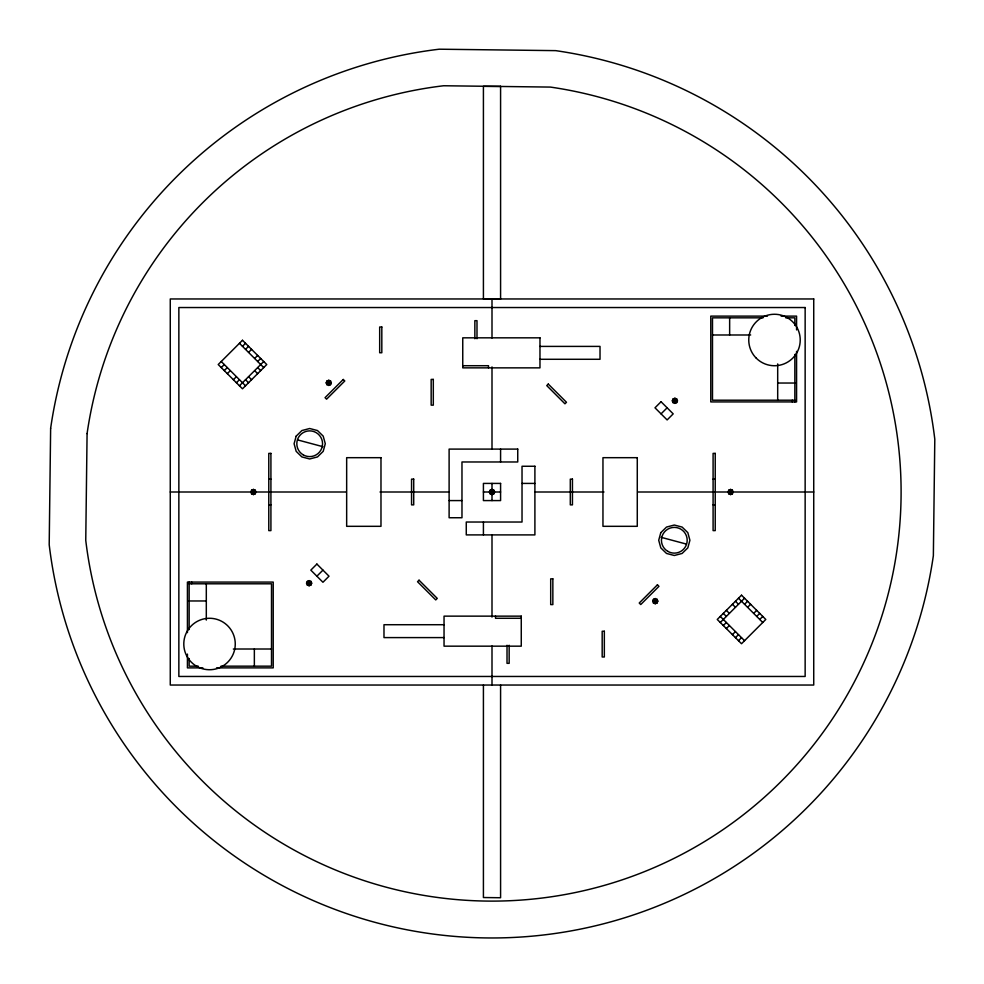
<?xml version="1.0" encoding="UTF-8"?>
<svg xmlns="http://www.w3.org/2000/svg" width="984" height="984" viewBox="0 0 984 984"><rect width="100%" height="100%" fill="white"/><g stroke="black" fill="none" stroke-linecap="round" stroke-linejoin="round"><path stroke-width="1.48" d="M251.584 490.18L250.834 492L251.584 493.82L253.405 494.571L255.225 493.82L255.988 492L255.225 490.18L253.405 489.429L251.584 490.18L255.225 493.82M326.184 382.85L326.946 381.029L328.767 380.279L330.575 381.029L331.337 382.85L330.575 384.67L328.767 385.421L326.946 384.67L326.184 382.85L331.337 382.85M306.541 583.192L307.303 581.372L309.124 580.621L310.932 581.372L311.694 583.192L310.932 585.013L309.124 585.763L307.303 585.013L306.541 583.192L311.694 583.192M490.18 490.18L489.429 492L490.18 493.82L492 494.571L493.82 493.82L494.571 492L493.82 490.18L492 489.429L490.18 490.18L493.82 493.82M672.318 400.808L673.068 398.987L674.889 398.237L676.709 398.987L677.459 400.808L676.709 402.628L674.889 403.378L673.068 402.628L672.318 400.808L677.459 400.808M652.675 601.15L653.425 599.33L655.246 598.579L657.066 599.33L657.816 601.15L657.066 602.971L655.246 603.721L653.425 602.971L652.675 601.15L657.816 601.15M728.775 490.18L728.025 492L728.775 493.82L730.595 494.571L732.416 493.82L733.178 492L732.416 490.18L730.595 489.429L728.775 490.18L732.416 493.82M221.252 367.573L224.29 364.535M242.482 346.343L245.52 343.305M224.29 370.611L227.316 367.573M245.52 349.369L248.558 346.343M227.316 373.637L230.354 370.611M248.558 352.407L251.584 349.369M233.38 379.701L236.418 376.675M254.622 358.471L257.648 355.445M236.418 382.739L239.456 379.701M257.648 361.509L260.686 358.471M239.456 385.777L263.724 361.509M326.946 384.67L330.575 381.029M251.584 493.82L255.225 490.18M307.303 585.013L310.932 581.372M316.885 576.193L322.949 570.13M490.18 493.82L493.82 490.18M661.051 413.87L667.127 407.807M673.068 402.628L676.709 398.987M728.775 493.82L732.416 490.18M653.425 602.971L657.066 599.33M720.288 622.491L744.556 598.223M723.326 625.529L726.352 622.491M744.556 604.299L747.594 601.261M726.352 628.555L729.39 625.529M747.594 607.325L750.62 604.299M732.428 634.631L735.454 631.593M753.658 613.389L756.684 610.363M735.454 637.657L738.492 634.631M756.684 616.427L759.722 613.389M738.492 640.695L741.518 637.657M759.722 619.465L762.76 616.427M767.459 316.122L710.78 316.122L710.78 401.915L796.573 401.915L796.573 351.362M781.124 316.122L796.573 316.122L796.573 329.911M763.018 317.832L712.49 317.832L712.49 400.205L794.851 400.205M785.761 317.832L794.851 317.832L794.851 325.458M712.49 334.99L750.669 334.99M539.97 346.405L600.019 346.405L600.019 359.283L539.97 359.283M462.751 365.716L488.494 365.716L488.494 367.856M777.692 383.034L794.851 383.034M268.78 479.134L270.92 479.134M713.092 479.134L715.233 479.134M522.024 483.415L534.902 483.415M170.269 492L346.233 492M380.008 492L449.11 492M483.415 492L500.585 492M534.902 492L603.991 492M637.78 492L813.731 492M449.11 500.585L461.976 500.585M268.78 504.866L270.92 504.866M713.092 504.866L715.233 504.866M189.149 583.795L271.51 583.795L271.51 666.168L220.982 666.168M189.149 600.966L206.308 600.966M521.262 618.284L495.518 618.284L495.518 616.144M444.042 624.717L383.981 624.717L383.981 637.595L444.042 637.595M233.331 649.01L271.51 649.01M198.239 666.168L189.149 666.168L189.149 658.542M202.876 667.878L187.427 667.878L187.427 654.089M216.542 667.878L273.22 667.878L273.22 582.085L187.427 582.085L187.427 632.638M297.635 439.922L322.863 446.674M661.137 537.326L686.365 544.078M673.068 398.987L676.709 402.628M738.492 598.223L762.76 622.491M735.454 601.261L738.492 604.299M732.428 604.299L735.454 607.325M726.352 610.363L729.39 613.389M723.326 613.389L726.352 616.427M720.288 616.427L744.556 640.695M653.425 599.33L657.066 602.971M326.946 381.029L330.575 384.67M239.456 343.305L263.724 367.573M257.648 367.573L260.686 370.611M254.622 370.611L257.648 373.637M248.558 376.675L251.584 379.701M245.52 379.701L248.558 382.739M221.252 361.509L245.52 385.777M307.303 581.372L310.932 585.013M794.851 354.437L794.851 401.915M792.28 400.205L792.28 401.915M777.692 363.92L777.692 400.205M730.595 489.429L730.595 494.571M729.648 317.832L729.648 334.99M674.889 398.237L674.889 403.378M655.246 598.579L655.246 603.721M509.159 645.258L509.159 663.327L507.018 663.327L507.018 645.258M500.585 449.098L500.585 461.976M500.585 685.036L500.585 897.74L483.415 897.531L483.415 685.036M492 298.964L492 337.979M492 366.909L492 449.098M492 483.415L492 500.585M492 534.902L492 617.091M492 646.021L492 685.036M483.415 522.024L483.415 534.902M476.994 338.742L476.994 320.673L474.854 320.673L474.854 338.742M328.767 380.279L328.767 385.421M309.124 580.621L309.124 585.763M254.352 649.01L254.352 666.168M253.405 489.429L253.405 494.571M206.308 583.795L206.308 620.08M191.72 582.085L191.72 583.795M189.149 582.085L189.149 629.563M50.639 428.311L49.2 544.718A445.924 445.924 0 0 0 933.361 555.689L934.8 439.282A445.924 445.924 0 0 0 555.689 50.639L439.282 49.2A445.924 445.924 0 0 0 50.639 428.311M87.084 433.575L85.756 540.364A409.11 409.11 0 0 0 504.767 900.913A409.11 409.11 0 0 0 900.458 514.915A409.11 409.11 0 0 0 550.425 87.084L443.636 85.756A409.11 409.11 0 0 0 87.084 433.575M296.184 436.121L294.093 443.735L296.184 451.349L301.891 456.933L309.689 458.962L317.488 456.933L323.195 451.349L325.286 443.735L323.195 436.121L317.488 430.549L309.689 428.507L301.891 430.549L296.184 436.121M660.805 532.652L658.714 540.265L660.805 547.879L666.512 553.451L674.311 555.493L682.109 553.451L687.828 547.879L689.907 540.265L687.828 532.652L682.109 527.067L674.311 525.038L666.512 527.067L660.805 532.652M252.125 490.708L252.125 493.291L254.696 493.291L254.696 490.708L252.125 490.708M327.475 381.558L327.475 384.141L330.046 384.141L330.046 381.558L327.475 381.558M307.832 581.901L307.832 584.471L310.403 584.471L310.403 581.901L307.832 581.901M490.708 490.708L490.708 493.291L493.291 493.291L493.291 490.708L490.708 490.708M673.597 399.529L673.597 402.099L676.18 402.099L676.18 399.529L673.597 399.529M653.966 599.859L653.966 602.442L656.537 602.442L656.537 599.859L653.966 599.859M729.316 490.708L729.316 493.291L731.887 493.291L731.887 490.708L729.316 490.708M242.482 340.279L218.214 364.535L242.482 388.803L266.75 364.535L242.482 340.279M343.256 379.467L325.064 397.659L326.577 399.184L344.781 380.98L343.256 379.467M316.885 564.066L310.821 570.13L322.949 582.27L329.013 576.193L316.885 564.066M548.273 384.08L546.76 385.605L564.951 403.797L566.476 402.284L548.273 384.08M419.049 580.203L417.536 581.716L435.74 599.92L437.253 598.395L419.049 580.203M661.051 401.73L654.987 407.807L667.127 419.934L673.191 413.87L661.051 401.73M657.435 584.816L639.231 603.02L640.744 604.533L658.948 586.341L657.435 584.816M741.518 595.197L717.25 619.465L741.518 643.721L765.786 619.465L741.518 595.197M500.585 86.358L483.415 86.358L483.415 298.853L500.585 299.062L500.585 86.358M813.731 298.964L170.269 298.964L170.269 685.036L813.731 685.036L813.731 298.964M805.146 307.537L178.854 307.537L178.854 676.463L805.146 676.463L805.146 307.537M381.817 327.008L379.676 327.008L379.676 352.752L381.817 352.752L381.817 327.008M539.97 337.832L462.751 337.832L462.751 367.856L539.97 367.856L539.97 337.832M433.304 379.406L431.164 379.406L431.164 405.15L433.304 405.15L433.304 379.406M517.744 449.098L449.11 449.098L449.11 517.744L461.976 517.744L461.976 461.976L517.744 461.976L517.744 449.098M270.92 453.39L268.78 453.39L268.78 530.61L270.92 530.61L270.92 453.39M715.233 453.39L713.092 453.39L713.092 530.61L715.233 530.61L715.233 453.39M380.98 457.683L346.663 457.683L346.663 526.317L380.98 526.317L380.98 457.683M637.275 457.683L602.958 457.683L602.958 526.317L637.275 526.317L637.275 457.683M534.902 466.256L522.024 466.256L522.024 522.024L466.268 522.024L466.268 534.902L534.902 534.902L534.902 466.256M413.711 479.134L411.558 479.134L411.558 504.866L413.711 504.866L413.711 479.134M572.442 479.134L570.302 479.134L570.302 504.866L572.442 504.866L572.442 479.134M500.585 483.415L483.415 483.415L483.415 500.585L500.585 500.585L500.585 483.415M552.848 578.85L550.696 578.85L550.696 604.594L552.848 604.594L552.848 578.85M521.262 616.144L444.042 616.144L444.042 646.168L521.262 646.168L521.262 616.144M604.336 631.248L602.183 631.248L602.183 656.992L604.336 656.992L604.336 631.248M756.29 358.201A25.744 25.744 0 0 0 799.352 346.651A25.744 25.744 0 0 0 767.827 315.138A25.744 25.744 0 0 0 756.29 358.201M196.652 666.291A25.744 25.744 0 0 0 235.262 644.003A25.744 25.744 0 0 0 196.652 621.716A25.744 25.744 0 0 0 196.652 666.291M667.878 551.409A12.866 12.866 0 0 0 687.189 540.265A12.866 12.866 0 0 0 667.878 529.109A12.866 12.866 0 0 0 667.878 551.409M303.257 454.891A12.866 12.866 0 0 0 322.555 443.735A12.866 12.866 0 0 0 303.257 432.591A12.866 12.866 0 0 0 303.257 454.891"/></g></svg>
